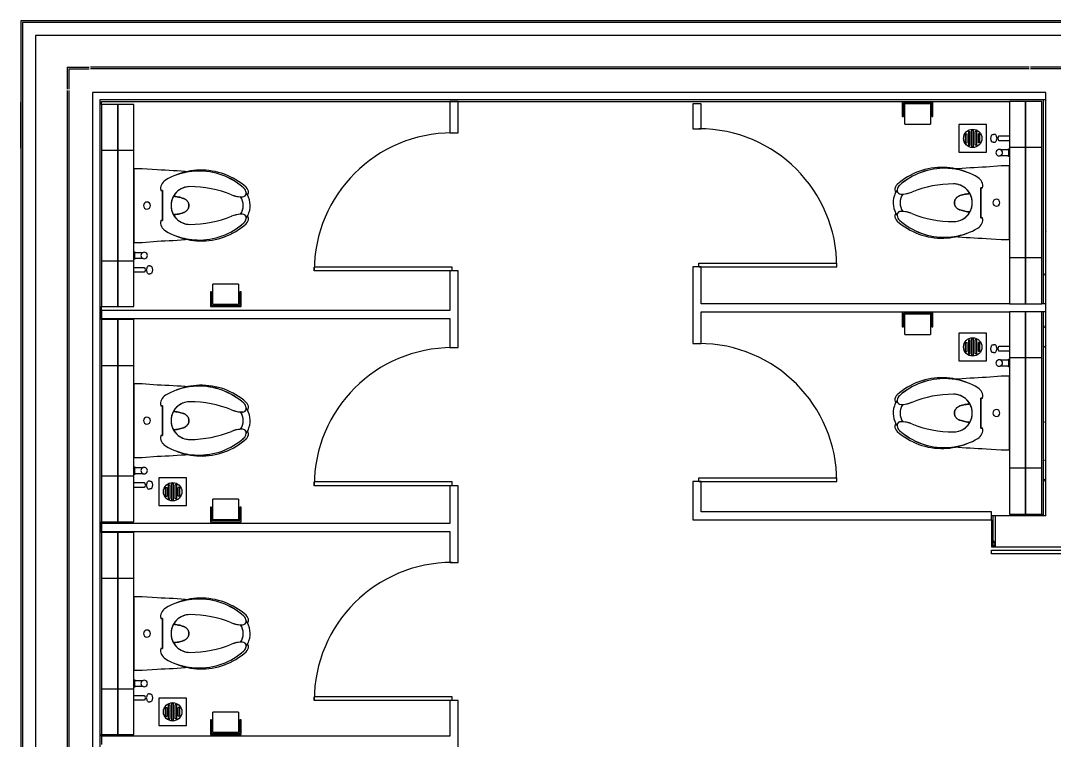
# Model space of a CAD drawing. Header units: inches. Extents: x 4551 to 18587, y 8160 to 18461.
# Drawn here: x 4624 to 10244, y 13228 to 17139 of the extents above; entities that cross this region are included whole.
import ezdxf

# ---------------------------------------------------------------- set-up
doc = ezdxf.new("R2010")
doc.units = ezdxf.units.IN
doc.header["$MEASUREMENT"] = 0
doc.layers.add('freecads.com', color=7, linetype='Continuous')

msp = doc.modelspace()

# ---------------------------------------------------------------- linework, layer by layer
at = {"layer": 'freecads.com'}
for p, q in [((4624.5, 17138.9), (4624.5, 8160.4)), ((12736.3, 17138.9), (4624.5, 17138.9)), ((4634.5, 17128.9), (4634.5, 8160.4)), ((12746.3, 17128.9), (4634.5, 17128.9)), ((4704.5, 17058.9), (4704.5, 8160.4)), ((12816.3, 17058.9), (4704.5, 17058.9)), ((4876.5, 16886.9), (4876.5, 16766.9)), ((4876.5, 16886.9), (4996.5, 16886.9)), ((4886.5, 16876.9), (4886.5, 16766.9)), ((4886.5, 16876.9), (4996.5, 16876.9)), ((10106.5, 16886.9), (5004.5, 16886.9)), ((10106.5, 16876.9), (5004.5, 16876.9)), ((10348.5, 16886.9), (10114.5, 16886.9)), ((10348.5, 16876.9), (10114.5, 16876.9)), ((4876.5, 16758.9), (4876.5, 12302.3)), ((4886.5, 16758.9), (4886.5, 12302.3)), ((5014.5, 16748.9), (5014.5, 8160.4)), ((10197.5, 16748.9), (5014.5, 16748.9)), ((10197.5, 14447.4), (10197.5, 16748.9)), ((4624.5, 16695.7), (4624.5, 16320.7)), ((4624.5, 16445.7), (4624.5, 16695.7)), ((5054.5, 16708.9), (5054.5, 8160.4)), ((10197.5, 16708.9), (5054.5, 16708.9)), ((5064.5, 16683.9), (5064.5, 16698.9)), ((5064.5, 16698.9), (10000, 16698.9)), ((7002.2, 16698.9), (6958.2, 16698.9)), ((6958.2, 16698.9), (6958.2, 16528.9)), ((7002.2, 16528.9), (7002.2, 16698.9)), ((9417, 16698.9), (9417, 16618.9)), ((9423, 16618.9), (9423, 16692.9)), ((9423, 16692.9), (9577, 16692.9)), ((9577, 16692.9), (9577, 16618.9)), ((9583, 16618.9), (9583, 16698.9)), ((10175, 16698.9), (10000, 16698.9)), ((10000, 16698.9), (10000, 15599.9)), ((10087.5, 16149.4), (10087.5, 16698.9)), ((10087.5, 16698.9), (10087.5, 16149.4)), ((10175, 15599.9), (10175, 16698.9)), ((10185, 15599.9), (10185, 16708.9)), ((10197.5, 16704.6), (10193.5, 16697.6)), ((10197.5, 16704.6), (10193.5, 16697.6)), ((5064.5, 16683.9), (5064.5, 15584.9)), ((5239.5, 16683.9), (5064.5, 16683.9)), ((5152, 16683.9), (5152, 16134.4)), ((5152, 16134.4), (5152, 16683.9)), ((5239.5, 15584.9), (5239.5, 16683.9)), ((8279.2, 16687.4), (8279.2, 16551.4)), ((8323.2, 16687.4), (8279.2, 16687.4)), ((8323.2, 16551.4), (8323.2, 16687.4)), ((9570, 16686.1), (9430, 16686.1)), ((9430, 16576.1), (9430, 16686.1)), ((9570, 16686.1), (9570, 16576.1)), ((9417, 16618.9), (9423, 16618.9)), ((9577, 16618.9), (9583, 16618.9)), ((6958.2, 16528.9), (7002.2, 16528.9)), ((8279.2, 16551.4), (8323.2, 16551.4)), ((9430, 16576.1), (9570, 16576.1)), ((9875, 16574.4), (9725, 16574.4)), ((9725, 16574.4), (9725, 16424.4)), ((9760.7, 16523.4), (9769.5, 16523.4)), ((9760.7, 16475.3), (9760.7, 16523.4)), ((9769.5, 16475.3), (9769.5, 16523.4)), ((9778.2, 16537.2), (9786.9, 16537.2)), ((9778.2, 16461.5), (9778.2, 16537.2)), ((9786.9, 16461.5), (9786.9, 16537.2)), ((9795.7, 16454.2), (9795.7, 16544.2)), ((9795.7, 16544.2), (9804.4, 16544.2)), ((9804.4, 16454.2), (9804.4, 16544.2)), ((9821.9, 16537.2), (9813.1, 16537.2)), ((9813.1, 16461.5), (9813.1, 16537.2)), ((9821.9, 16461.5), (9821.9, 16537.2)), ((9839.3, 16523.4), (9830.6, 16523.4)), ((9830.6, 16475.3), (9830.6, 16523.4)), ((9839.3, 16475.3), (9839.3, 16523.4)), ((9875, 16424.4), (9875, 16574.4)), ((9760.7, 16475.3), (9769.5, 16475.3)), ((9839.3, 16475.3), (9830.6, 16475.3)), ((9929, 16502.5), (9940.7, 16504.7)), ((9940.7, 16494.1), (9929, 16496.2)), ((9940.7, 16509.4), (9942.3, 16509.4)), ((9940.7, 16504.7), (9940.7, 16509.4)), ((9940.7, 16489.3), (9940.7, 16494.1)), ((9942.3, 16489.3), (9940.7, 16489.3)), ((9942.3, 16512.4), (10000, 16512.4)), ((9942.3, 16509.4), (9942.3, 16512.4)), ((9942.3, 16486.3), (9942.3, 16489.3)), ((10000, 16486.3), (9942.3, 16486.3)), ((5064.5, 16434.4), (5152, 16434.4)), ((5064.5, 16434.4), (5152, 16434.4)), ((5152, 16434.4), (5239.5, 16434.4)), ((9725, 16424.4), (9875, 16424.4)), ((9778.2, 16461.5), (9786.9, 16461.5)), ((9804.4, 16454.2), (9795.7, 16454.2)), ((9821.9, 16461.5), (9813.1, 16461.5)), ((9949.7, 16438), (9994.9, 16438)), ((9994.9, 16438), (9994.9, 16441.6)), ((9994.9, 16441.6), (10000, 16441.6)), ((9994.9, 16438), (9994.9, 16404.4)), ((10087.5, 16449.4), (10000, 16449.4)), ((10175, 16449.4), (10087.5, 16449.4)), ((9994.9, 16404.4), (9949.7, 16404.4)), ((9994.9, 16400.8), (9994.9, 16404.4)), ((10000, 16400.8), (9994.9, 16400.8)), ((5285.8, 16334.4), (5239.5, 16334.4)), ((5239.5, 16334.4), (5239.5, 15934.3)), ((5365.9, 16327.8), (5285.8, 16334.4)), ((9953.7, 16349.4), (9873.6, 16342.8)), ((10000, 16349.4), (9953.7, 16349.4)), ((10000, 15949.3), (10000, 16349.4)), ((5386, 16215.4), (5396, 16215.4)), ((5396, 16215.4), (5386, 16215.4)), ((5396, 16215.4), (5396, 16134.4)), ((5396, 16053.3), (5396, 16215.4)), ((9853.5, 16230.4), (9843.5, 16230.4)), ((9843.5, 16230.4), (9843.5, 16068.3)), ((9843.5, 16149.4), (9843.5, 16230.4)), ((9843.5, 16230.4), (9853.5, 16230.4)), ((5152, 16134.4), (5152, 15584.9)), ((5152, 15584.9), (5152, 16134.4)), ((5396, 16134.4), (5396, 16053.3)), ((9843.5, 16068.3), (9843.5, 16149.4)), ((10087.5, 15599.9), (10087.5, 16149.4)), ((10087.5, 16149.4), (10087.5, 15599.9)), ((5386, 16053.3), (5396, 16053.3)), ((5396, 16053.3), (5386, 16053.3)), ((9853.5, 16068.3), (9843.5, 16068.3)), ((9843.5, 16068.3), (9853.5, 16068.3)), ((10197.5, 15993.4), (10196.7, 15991.9)), ((10197.5, 15993.4), (10196.7, 15991.9)), ((5239.5, 15934.3), (5285.8, 15934.3)), ((5285.8, 15934.3), (5365.9, 15940.9)), ((9873.6, 15955.9), (9953.7, 15949.3)), ((9953.7, 15949.3), (10000, 15949.3)), ((5239.5, 15882.9), (5244.6, 15882.9)), ((5244.6, 15882.9), (5244.6, 15879.3)), ((5244.6, 15879.3), (5289.8, 15879.3)), ((5244.6, 15845.7), (5244.6, 15879.3)), ((10087.5, 15849.4), (10000, 15849.4)), ((10175, 15849.4), (10087.5, 15849.4)), ((10175, 15849.4), (10087.5, 15849.4)), ((5064.5, 15834.4), (5152, 15834.4)), ((5152, 15834.4), (5239.5, 15834.4)), ((5244.6, 15842.1), (5239.5, 15842.1)), ((5239.5, 15797.4), (5297.2, 15797.4)), ((5244.6, 15845.7), (5244.6, 15842.1)), ((5289.8, 15845.7), (5244.6, 15845.7)), ((5297.2, 15797.4), (5297.2, 15794.4)), ((5297.2, 15794.4), (5298.8, 15794.4)), ((5298.8, 15794.4), (5298.8, 15789.7)), ((5298.8, 15789.7), (5310.5, 15787.5)), ((6220.2, 15778.9), (6220.2, 15798.9)), ((6970.2, 15798.9), (6220.2, 15798.9)), ((6970.2, 15778.9), (6970.2, 15798.9)), ((8279.2, 15801.4), (8279.2, 15384.4)), ((8323.2, 15801.4), (8279.2, 15801.4)), ((8311.2, 15821.4), (9061.2, 15821.4)), ((8311.2, 15801.4), (8311.2, 15821.4)), ((8311.2, 15801.4), (9061.2, 15801.4)), ((8323.2, 15599.9), (8323.2, 15801.4)), ((9061.2, 15801.4), (9061.2, 15821.4)), ((5297.2, 15771.3), (5239.5, 15771.3)), ((5297.2, 15774.3), (5297.2, 15771.3)), ((5298.8, 15774.3), (5297.2, 15774.3)), ((5310.5, 15781.2), (5298.8, 15779.1)), ((5298.8, 15779.1), (5298.8, 15774.3)), ((6970.2, 15778.9), (6220.2, 15778.9)), ((7002.2, 15778.9), (6958.2, 15778.9)), ((6958.2, 15778.9), (6958.2, 15563.9)), ((7002.2, 15361.9), (7002.2, 15778.9)), ((10197.5, 15749.2), (10189.8, 15762.5)), ((10197.5, 15749.2), (10189.8, 15762.5)), ((5809.5, 15707.6), (5669.5, 15707.6)), ((5669.5, 15597.6), (5669.5, 15707.6)), ((5809.5, 15707.6), (5809.5, 15597.6)), ((5662.5, 15664.9), (5656.5, 15664.9)), ((5656.5, 15664.9), (5656.5, 15584.9)), ((5662.5, 15590.9), (5662.5, 15664.9)), ((5822.5, 15664.9), (5816.5, 15664.9)), ((5816.5, 15664.9), (5816.5, 15590.9)), ((5822.5, 15584.9), (5822.5, 15664.9)), ((5064.5, 15514.9), (5064.5, 15584.9)), ((5064.5, 15584.9), (5239.5, 15584.9)), ((5656.5, 15584.9), (5822.5, 15584.9)), ((5816.5, 15590.9), (5662.5, 15590.9)), ((5669.5, 15597.6), (5809.5, 15597.6)), ((10000, 15599.9), (8323.2, 15599.9)), ((10000, 15599.9), (10175, 15599.9)), ((10197.5, 15599.9), (10175, 15599.9)), ((6958.2, 15563.9), (5064.5, 15563.9)), ((5064.5, 15563.9), (5064.5, 15519.9)), ((5064.5, 15519.9), (6958.2, 15519.9)), ((5064.5, 15514.9), (5064.5, 14415.9)), ((5239.5, 15514.9), (5064.5, 15514.9)), ((5152, 15514.9), (5152, 14965.4)), ((5152, 14965.4), (5152, 15514.9)), ((5239.5, 14415.9), (5239.5, 15514.9)), ((6958.2, 15519.9), (6958.2, 15361.9)), ((8323.2, 15384.4), (8323.2, 15555.9)), ((8323.2, 15555.9), (10000, 15555.9)), ((9417, 15555.9), (9417, 15475.9)), ((9423, 15475.9), (9423, 15549.9)), ((9423, 15549.9), (9577, 15549.9)), ((9570, 15543.1), (9430, 15543.1)), ((9430, 15433.1), (9430, 15543.1)), ((9570, 15543.1), (9570, 15433.1)), ((9577, 15549.9), (9577, 15475.9)), ((9583, 15475.9), (9583, 15555.9)), ((10175, 15555.9), (10000, 15555.9)), ((10000, 15555.9), (10000, 14456.9)), ((10087.5, 15006.4), (10087.5, 15555.9)), ((10087.5, 15555.9), (10087.5, 15006.4)), ((10197.5, 15555.9), (10175, 15555.9)), ((10175, 14456.9), (10175, 15555.9)), ((10185, 14447.4), (10185, 15555.9)), ((9417, 15475.9), (9423, 15475.9)), ((9577, 15475.9), (9583, 15475.9)), ((10196.4, 15483.4), (10188, 15468.9)), ((10196.4, 15483.4), (10188, 15468.9)), ((9430, 15433.1), (9570, 15433.1)), ((9875, 15440.9), (9725, 15440.9)), ((9725, 15440.9), (9725, 15290.9)), ((9778.2, 15403.7), (9786.9, 15403.7)), ((9778.2, 15328), (9778.2, 15403.7)), ((9786.9, 15328), (9786.9, 15403.7)), ((9795.7, 15320.7), (9795.7, 15410.7)), ((9795.7, 15410.7), (9804.4, 15410.7)), ((9804.4, 15320.7), (9804.4, 15410.7)), ((9821.9, 15403.7), (9813.1, 15403.7)), ((9813.1, 15328), (9813.1, 15403.7)), ((9821.9, 15328), (9821.9, 15403.7)), ((9875, 15290.9), (9875, 15440.9)), ((6958.2, 15361.9), (7002.2, 15361.9)), ((8279.2, 15384.4), (8323.2, 15384.4)), ((9760.7, 15389.9), (9769.5, 15389.9)), ((9760.7, 15341.8), (9760.7, 15389.9)), ((9760.7, 15341.8), (9769.5, 15341.8)), ((9769.5, 15341.8), (9769.5, 15389.9)), ((9839.3, 15389.9), (9830.6, 15389.9)), ((9830.6, 15341.8), (9830.6, 15389.9)), ((9839.3, 15341.8), (9830.6, 15341.8)), ((9839.3, 15341.8), (9839.3, 15389.9)), ((9929, 15359.5), (9940.7, 15361.7)), ((9940.7, 15351.1), (9929, 15353.2)), ((9940.7, 15366.4), (9942.3, 15366.4)), ((9940.7, 15361.7), (9940.7, 15366.4)), ((9940.7, 15346.3), (9940.7, 15351.1)), ((9942.3, 15346.3), (9940.7, 15346.3)), ((9942.3, 15369.4), (10000, 15369.4)), ((9942.3, 15366.4), (9942.3, 15369.4)), ((9942.3, 15343.3), (9942.3, 15346.3)), ((10000, 15343.3), (9942.3, 15343.3)), ((10189.6, 15370.1), (10185, 15362.1)), ((10189.6, 15370.1), (10185, 15362.1)), ((9725, 15290.9), (9875, 15290.9)), ((9778.2, 15328), (9786.9, 15328)), ((9804.4, 15320.7), (9795.7, 15320.7)), ((9821.9, 15328), (9813.1, 15328)), ((9949.7, 15295), (9994.9, 15295)), ((9994.9, 15295), (9994.9, 15298.6)), ((9994.9, 15298.6), (10000, 15298.6)), ((9994.9, 15295), (9994.9, 15261.4)), ((10087.5, 15306.4), (10000, 15306.4)), ((10175, 15306.4), (10087.5, 15306.4)), ((5064.5, 15265.4), (5152, 15265.4)), ((5064.5, 15265.4), (5152, 15265.4)), ((5152, 15265.4), (5239.5, 15265.4)), ((9994.9, 15261.4), (9949.7, 15261.4)), ((9994.9, 15257.8), (9994.9, 15261.4)), ((10000, 15257.8), (9994.9, 15257.8)), ((9953.7, 15206.4), (9873.6, 15199.8)), ((10000, 15206.4), (9953.7, 15206.4)), ((10000, 14806.3), (10000, 15206.4)), ((5285.8, 15165.5), (5239.5, 15165.4)), ((5239.5, 15165.4), (5239.5, 14765.4)), ((5365.9, 15158.9), (5285.8, 15165.5)), ((9853.5, 15087.4), (9843.5, 15087.4)), ((9843.5, 15087.4), (9843.5, 14925.3)), ((9843.5, 15006.4), (9843.5, 15087.4)), ((9843.5, 15087.4), (9853.5, 15087.4)), ((5386, 15046.4), (5396, 15046.4)), ((5396, 15046.4), (5386, 15046.4)), ((5396, 15046.4), (5396, 14965.4)), ((5396, 14884.4), (5396, 15046.4)), ((9843.5, 14925.3), (9843.5, 15006.4)), ((10087.5, 14456.9), (10087.5, 15006.4)), ((10087.5, 15006.4), (10087.5, 14456.9)), ((5152, 14965.4), (5152, 14415.9)), ((5152, 14415.9), (5152, 14965.4)), ((5396, 14965.4), (5396, 14884.4)), ((10187.8, 14960.5), (10185, 14955.7)), ((10187.8, 14960.5), (10185, 14955.7)), ((9853.5, 14925.3), (9843.5, 14925.3)), ((9843.5, 14925.3), (9853.5, 14925.3)), ((5386, 14884.4), (5396, 14884.4)), ((5396, 14884.4), (5386, 14884.4)), ((9873.6, 14812.9), (9953.7, 14806.3)), ((9953.7, 14806.3), (10000, 14806.3)), ((5239.5, 14765.4), (5285.8, 14765.4)), ((5285.8, 14765.4), (5365.9, 14772)), ((10190.1, 14746.1), (10185, 14754.9)), ((10190.1, 14746.1), (10185, 14754.9)), ((5239.5, 14714), (5244.6, 14714)), ((5244.6, 14673.2), (5239.5, 14673.2)), ((5244.6, 14714), (5244.6, 14710.4)), ((5244.6, 14710.4), (5289.8, 14710.4)), ((5244.6, 14676.8), (5244.6, 14710.4)), ((5244.6, 14676.8), (5244.6, 14673.2)), ((5289.8, 14676.8), (5244.6, 14676.8)), ((10087.5, 14706.4), (10000, 14706.4)), ((10175, 14706.4), (10087.5, 14706.4)), ((10175, 14706.4), (10087.5, 14706.4)), ((5064.5, 14665.4), (5152, 14665.4)), ((5152, 14665.4), (5239.5, 14665.4)), ((5239.5, 14628.5), (5297.2, 14628.5)), ((5297.2, 14628.5), (5297.2, 14625.5)), ((5297.2, 14625.5), (5298.8, 14625.5)), ((5298.8, 14625.5), (5298.8, 14620.7)), ((5298.8, 14620.7), (5310.5, 14618.6)), ((5310.5, 14612.3), (5298.8, 14610.1)), ((5298.8, 14610.1), (5298.8, 14605.4)), ((5525.7, 14653.9), (5375.7, 14653.9)), ((5375.7, 14653.9), (5375.7, 14503.9)), ((5428.8, 14616.7), (5437.6, 14616.7)), ((5428.8, 14541), (5428.8, 14616.7)), ((5437.6, 14541), (5437.6, 14616.7)), ((5446.3, 14533.7), (5446.3, 14623.7)), ((5446.3, 14623.7), (5455, 14623.7)), ((5455, 14533.7), (5455, 14623.7)), ((5472.5, 14616.7), (5463.8, 14616.7)), ((5463.8, 14541), (5463.8, 14616.7)), ((5472.5, 14541), (5472.5, 14616.7)), ((5525.7, 14503.9), (5525.7, 14653.9)), ((6220.2, 14611.9), (6220.2, 14631.9)), ((6970.2, 14631.9), (6220.2, 14631.9)), ((6970.2, 14611.9), (6220.2, 14611.9)), ((7002.2, 14611.9), (6958.2, 14611.9)), ((6958.2, 14611.9), (6958.2, 14407)), ((6970.2, 14611.9), (6970.2, 14631.9)), ((7002.2, 14194.9), (7002.2, 14611.9)), ((8279.2, 14634.4), (8279.2, 14425.4)), ((8323.2, 14634.4), (8279.2, 14634.4)), ((8311.2, 14654.4), (9061.2, 14654.4)), ((8311.2, 14634.4), (8311.2, 14654.4)), ((8311.2, 14634.4), (9061.2, 14634.4)), ((8323.2, 14469.4), (8323.2, 14634.4)), ((9061.2, 14634.4), (9061.2, 14654.4)), ((10196.9, 14632.7), (10188.5, 14647.2)), ((10196.9, 14632.7), (10188.5, 14647.2)), ((5297.2, 14602.4), (5239.5, 14602.4)), ((5297.2, 14605.4), (5297.2, 14602.4)), ((5298.8, 14605.4), (5297.2, 14605.4)), ((5411.4, 14602.9), (5420.1, 14602.9)), ((5411.4, 14554.8), (5411.4, 14602.9)), ((5411.4, 14554.8), (5420.1, 14554.8)), ((5420.1, 14554.8), (5420.1, 14602.9)), ((5490, 14602.9), (5481.2, 14602.9)), ((5481.2, 14554.8), (5481.2, 14602.9)), ((5490, 14554.8), (5481.2, 14554.8)), ((5490, 14554.8), (5490, 14602.9)), ((5375.7, 14503.9), (5525.7, 14503.9)), ((5428.8, 14541), (5437.6, 14541)), ((5455, 14533.7), (5446.3, 14533.7)), ((5472.5, 14541), (5463.8, 14541)), ((5809.5, 14538.6), (5669.5, 14538.6)), ((5669.5, 14428.6), (5669.5, 14538.6)), ((5809.5, 14538.6), (5809.5, 14428.6)), ((10197.5, 14530), (10195.3, 14533.8)), ((10197.5, 14530), (10195.3, 14533.8)), ((5662.5, 14495.9), (5656.5, 14495.9)), ((5656.5, 14495.9), (5656.5, 14415.9)), ((5662.5, 14421.9), (5662.5, 14495.9)), ((5822.5, 14495.9), (5816.5, 14495.9)), ((5816.5, 14495.9), (5816.5, 14421.9)), ((5822.5, 14415.9), (5822.5, 14495.9)), ((9901.5, 14469.4), (8323.2, 14469.4)), ((9901.5, 14425.4), (9901.5, 14469.4)), ((9911.5, 14447.4), (9901.5, 14447.4)), ((9924, 14447.4), (9911.5, 14447.4)), ((9911.5, 14279.7), (9911.5, 14447.4)), ((10197.5, 14447.4), (9924, 14447.4)), ((9924, 14279.7), (9924, 14447.4)), ((10000, 14456.9), (10175, 14456.9)), ((10175, 14456.9), (10175, 14447.4)), ((10185.1, 14449.9), (10185, 14450.1)), ((10185.1, 14449.9), (10185, 14450.1)), ((5064.5, 14358), (5064.5, 14415.9)), ((5064.5, 14415.9), (5239.5, 14415.9)), ((6958.2, 14407), (5064.5, 14407)), ((5064.5, 14407), (5064.5, 14363)), ((5656.5, 14415.9), (5822.5, 14415.9)), ((5816.5, 14421.9), (5662.5, 14421.9)), ((5669.5, 14428.6), (5809.5, 14428.6)), ((8279.2, 14425.4), (9901.5, 14425.4)), ((9901.5, 14425.4), (9901.5, 14279.7)), ((5064.5, 14363), (6958.2, 14363)), ((5064.5, 14358), (5064.5, 13259)), ((5239.5, 14358), (5064.5, 14358)), ((5152, 14358), (5152, 13808.5)), ((5152, 13808.5), (5152, 14358)), ((5239.5, 13259), (5239.5, 14358)), ((6958.2, 14363), (6958.2, 14194.9)), ((9901.5, 14279.7), (9911.5, 14279.7)), ((9911.5, 14279.7), (9924, 14279.7)), ((9920.2, 14293.8), (9912.1, 14279.7)), ((9920.2, 14293.8), (9912.1, 14279.7)), ((9921.1, 14297.5), (9912.8, 14312.1)), ((9921.1, 14297.5), (9912.8, 14312.1)), ((9924, 14279.7), (10380, 14279.7)), ((9901.5, 14260.7), (10402.5, 14260.7)), ((9901.5, 14241.6), (9901.5, 14260.7)), ((10402.5, 14241.6), (9901.5, 14241.6)), ((6958.2, 14194.9), (7002.2, 14194.9)), ((5064.5, 14108.5), (5152, 14108.5)), ((5064.5, 14108.5), (5152, 14108.5)), ((5152, 14108.5), (5239.5, 14108.5)), ((5285.8, 14008.5), (5239.5, 14008.5)), ((5239.5, 14008.5), (5239.5, 13608.5)), ((5365.9, 14001.9), (5285.8, 14008.5)), ((5386, 13889.5), (5396, 13889.5)), ((5396, 13889.5), (5386, 13889.5)), ((5396, 13889.5), (5396, 13808.5)), ((5396, 13727.5), (5396, 13889.5)), ((5152, 13808.5), (5152, 13259)), ((5152, 13259), (5152, 13808.5)), ((5396, 13808.5), (5396, 13727.5)), ((5386, 13727.5), (5396, 13727.5)), ((5396, 13727.5), (5386, 13727.5)), ((5239.5, 13608.5), (5285.8, 13608.5)), ((5285.8, 13608.5), (5365.9, 13615.1)), ((5239.5, 13557), (5244.6, 13557)), ((5244.6, 13557), (5244.6, 13553.5)), ((5244.6, 13553.5), (5289.8, 13553.5)), ((5244.6, 13519.9), (5244.6, 13553.5)), ((5064.5, 13508.5), (5152, 13508.5)), ((5152, 13508.5), (5239.5, 13508.5)), ((5244.6, 13516.3), (5239.5, 13516.3)), ((5244.6, 13519.9), (5244.6, 13516.3)), ((5289.8, 13519.9), (5244.6, 13519.9)), ((5239.5, 13471.6), (5297.2, 13471.6)), ((5297.2, 13445.4), (5239.5, 13445.4)), ((5297.2, 13471.6), (5297.2, 13468.6)), ((5297.2, 13468.6), (5298.8, 13468.6)), ((5297.2, 13448.5), (5297.2, 13445.4)), ((5298.8, 13448.5), (5297.2, 13448.5)), ((5298.8, 13468.6), (5298.8, 13463.8)), ((5298.8, 13463.8), (5310.5, 13461.7)), ((5310.5, 13455.4), (5298.8, 13453.2)), ((5298.8, 13453.2), (5298.8, 13448.5)), ((5525.7, 13457.9), (5375.7, 13457.9)), ((5375.7, 13457.9), (5375.7, 13307.9)), ((5525.7, 13307.9), (5525.7, 13457.9)), ((6220.2, 13444.9), (6220.2, 13464.9)), ((6970.2, 13464.9), (6220.2, 13464.9)), ((6970.2, 13444.9), (6220.2, 13444.9)), ((7002.2, 13444.9), (6958.2, 13444.9)), ((6958.2, 13444.9), (6958.2, 13250.1)), ((6970.2, 13444.9), (6970.2, 13464.9)), ((7002.2, 13027.9), (7002.2, 13444.9)), ((5411.4, 13406.9), (5420.1, 13406.9)), ((5411.4, 13358.8), (5411.4, 13406.9)), ((5420.1, 13358.8), (5420.1, 13406.9)), ((5428.8, 13420.7), (5437.6, 13420.7)), ((5428.8, 13345), (5428.8, 13420.7)), ((5437.6, 13345), (5437.6, 13420.7)), ((5446.3, 13337.7), (5446.3, 13427.7)), ((5446.3, 13427.7), (5455, 13427.7)), ((5455, 13337.7), (5455, 13427.7)), ((5472.5, 13420.7), (5463.8, 13420.7)), ((5463.8, 13345), (5463.8, 13420.7)), ((5472.5, 13345), (5472.5, 13420.7)), ((5490, 13406.9), (5481.2, 13406.9)), ((5481.2, 13358.8), (5481.2, 13406.9)), ((5490, 13358.8), (5490, 13406.9)), ((5809.5, 13381.7), (5669.5, 13381.7)), ((5669.5, 13271.7), (5669.5, 13381.7)), ((5809.5, 13381.7), (5809.5, 13271.7)), ((5411.4, 13358.8), (5420.1, 13358.8)), ((5428.8, 13345), (5437.6, 13345)), ((5455, 13337.7), (5446.3, 13337.7)), ((5472.5, 13345), (5463.8, 13345)), ((5490, 13358.8), (5481.2, 13358.8)), ((5662.5, 13339), (5656.5, 13339)), ((5656.5, 13339), (5656.5, 13259)), ((5662.5, 13265), (5662.5, 13339)), ((5822.5, 13339), (5816.5, 13339)), ((5816.5, 13339), (5816.5, 13265)), ((5822.5, 13259), (5822.5, 13339)), ((5375.7, 13307.9), (5525.7, 13307.9)), ((5816.5, 13265), (5662.5, 13265)), ((5669.5, 13271.7), (5809.5, 13271.7)), ((5064.5, 13250.1), (5064.5, 13259)), ((5064.5, 13259), (5239.5, 13259)), ((6958.2, 13250.1), (5064.5, 13250.1)), ((5064.5, 13250.1), (5064.5, 13206.1)), ((5656.5, 13259), (5822.5, 13259))]:
    msp.add_line(p, q, dxfattribs=at)
for centre in [(9800, 16499.4), (9800, 15365.9), (5450.7, 14578.9), (5450.7, 13382.9)]:
    msp.add_circle(centre, 50, dxfattribs=at)
for centre, radius, start, end in [((6970.2, 15778.9), 750, 90, 180), ((8311.2, 15801.4), 750, 0, 90), ((9944.1, 16421.2), 17.7, 71.5727, 288.4273), ((9944.1, 16421.2), 17.7, 288.4273, 71.5727), ((5215.4, 12131.8), 4198.7, 85.564, 87.9453), ((5592.9, 15966.7), 355.2, 98.5508, 120.7868), ((5592.9, 15966.7), 355.2, 98.5508, 120.7868), ((5605.5, 15971.5), 355.2, 91.5717, 112.1629), ((5592.9, 15966.6), 355.2, 91.5717, 109.9745), ((5592.9, 15966.7), 355.2, 91.5931, 98.5508), ((5593.3, 15954.2), 367.7, 48.3353, 91.5931), ((5593.2, 15954.1), 367.7, 48.3138, 91.5717), ((5605.9, 15959), 367.7, 48.3138, 91.5717), ((9633.6, 15974), 367.7, 88.4283, 131.6862), ((9646.2, 15969.2), 367.7, 88.4069, 131.6647), ((9646.3, 15969.1), 367.7, 88.4283, 131.6862), ((9634, 15986.5), 355.2, 67.8371, 88.4283), ((9646.6, 15981.7), 355.2, 81.4492, 88.4069), ((9646.6, 15981.6), 355.2, 70.0255, 88.4283), ((10024.1, 12146.8), 4198.7, 92.0547, 94.436), ((9646.6, 15981.7), 355.2, 59.2132, 81.4492), ((9646.6, 15981.7), 355.2, 59.2132, 81.4492), ((5438.6, 16225.7), 53.7, 120.7868, 191.1164), ((5438.6, 16225.7), 53.7, 120.7868, 191.1164), ((9413.5, 16221.1), 36.7, 131.6862, 183.6912), ((9426.2, 16216.4), 36.7, 131.6647, 175.3876), ((9426.2, 16216.2), 36.7, 131.6862, 175.4091), ((9696.6, 15643.2), 608.7, 90.1726, 111.9475), ((9696.6, 15643.2), 608.7, 90.1726, 111.9475), ((9695.1, 16149.4), 102.5, 29.0474, 90.1726), ((9695.1, 16149.4), 102.5, 359.9756, 90.1726), ((9800.9, 16240.7), 53.7, 348.8836, 59.2132), ((9800.9, 16240.7), 53.7, 348.8836, 59.2132), ((5544.4, 16134.4), 102.5, 89.8274, 180.0244), ((5544.4, 16134.4), 102.5, 150.8901, 180.0244), ((5544.4, 16134.4), 102.5, 89.8274, 150.8901), ((5542.9, 15628.2), 608.7, 68.0525, 89.8274), ((5542.9, 15628.2), 608.7, 68.0525, 89.8274), ((5829.9, 16340.4), 159.1, 248.0525, 266.4435), ((5829.9, 16340.4), 159.1, 248.0525, 270.4282), ((5830.9, 16200.3), 19, 270.4282, 356.3302), ((5830.9, 16200.1), 19, 270.4067, 356.3088), ((5813.3, 16201.4), 36.7, 4.6124, 48.3353), ((5813.3, 16201.2), 36.7, 4.5909, 48.3138), ((5813.3, 16201.4), 36.7, 356.3302, 4.6124), ((5750.2, 16134.3), 121.8, 28.2467, 35.0254), ((5750.2, 16134.3), 121.8, 341.3644, 35.0254), ((5813.3, 16201.2), 36.7, 356.3088, 4.5909), ((5826, 16206.1), 36.7, 356.3088, 48.3138), ((5843.6, 16205), 19.1, 316.7053, 356.3088), ((9489.3, 16149.4), 121.8, 161.3644, 215.0254), ((9489.3, 16149.4), 121.8, 144.9532, 161.3644), ((9395.9, 16220), 19.1, 183.6912, 223.2947), ((9489.3, 16149.3), 121.8, 144.9746, 151.7533), ((9426.2, 16216.4), 36.7, 175.3876, 183.6698), ((9426.2, 16216.4), 36.7, 175.3876, 183.6698), ((9408.6, 16215.3), 19, 183.6698, 269.5718), ((9408.6, 16215.3), 19, 183.6698, 269.5718), ((9492.2, 16149.4), 86.7, 147.1026, 213.0313), ((9492.2, 16149.4), 86.7, 147.1026, 212.8759), ((9409.6, 16355.4), 159.1, 269.5718, 291.9475), ((9409.6, 16355.4), 159.1, 269.5718, 273.5167), ((9409.6, 16355.4), 159.1, 273.5167, 291.9475), ((9695.1, 16149.4), 102.5, 359.9756, 29.0474), ((5310.9, 16134.4), 19.1, 90, 270), ((5310.9, 16134.4), 19.1, 270, 90), ((5544.4, 16134.3), 102.5, 179.9756, 209.0474), ((5544.4, 16134.3), 102.5, 179.9756, 270.1726), ((5747.3, 16134.3), 86.7, 327.1026, 33.0313), ((5829.9, 16340.2), 159.1, 266.4618, 270.4067), ((5747.3, 16134.3), 86.7, 327.1026, 32.8759), ((9695.1, 16149.3), 102.5, 269.8274, 0.0244), ((9695.1, 16149.3), 102.5, 330.8901, 0.0244), ((9928.6, 16149.4), 19, 90, 270), ((9928.6, 16149.4), 19, 270, 90), ((5544.4, 16134.3), 102.5, 209.0474, 270.1726), ((5542.9, 16640.5), 608.7, 270.1726, 291.9475), ((5542.9, 16640.5), 608.7, 270.1726, 291.9475), ((5829.9, 15928.3), 159.1, 89.5718, 111.9475), ((5829.9, 15928.3), 159.1, 93.5167, 111.9475), ((5829.9, 15928.3), 159.1, 89.5718, 93.5167), ((5830.9, 16068.4), 19, 3.6698, 89.5718), ((5830.9, 16068.4), 19, 3.6698, 89.5718), ((5750.2, 16134.3), 121.8, 324.9532, 341.3644), ((5750.2, 16134.4), 121.8, 324.9746, 331.7533), ((5843.6, 16063.7), 19.1, 3.6912, 43.2947), ((9413.5, 16077.6), 36.7, 176.3088, 228.3138), ((9395.9, 16078.7), 19.1, 136.7053, 176.3088), ((9489.3, 16149.4), 121.8, 208.2467, 215.0254), ((9408.5, 16083.6), 19, 90.4067, 176.3088), ((9426.2, 16082.5), 36.7, 176.3088, 184.5909), ((9426.2, 16082.3), 36.7, 176.3302, 184.6124), ((9408.6, 16083.4), 19, 90.4282, 176.3302), ((9426.2, 16082.5), 36.7, 184.5909, 228.3138), ((9426.2, 16082.3), 36.7, 184.6124, 228.3353), ((9409.5, 15943.5), 159.1, 86.4618, 90.4067), ((9409.6, 15943.3), 159.1, 68.0525, 90.4282), ((9409.6, 15943.3), 159.1, 68.0525, 86.4435), ((9696.6, 16655.5), 608.7, 248.0525, 269.8274), ((9696.6, 16655.5), 608.7, 248.0525, 269.8274), ((9695.1, 16149.3), 102.5, 269.8274, 330.8901), ((5438.6, 16043), 53.7, 168.8836, 239.2132), ((5438.6, 16043), 53.7, 168.8836, 239.2132), ((5593.2, 16314.6), 367.7, 268.4283, 311.6862), ((5593.3, 16314.5), 367.7, 268.4069, 311.6647), ((5605.9, 16309.7), 367.7, 268.4283, 311.6862), ((5813.3, 16067.5), 36.7, 311.6862, 355.4091), ((5813.3, 16067.3), 36.7, 311.6647, 355.3876), ((5813.3, 16067.3), 36.7, 355.3876, 3.6698), ((5813.3, 16067.3), 36.7, 355.3876, 3.6698), ((5826, 16062.6), 36.7, 311.6862, 3.6912), ((9633.6, 16324.7), 367.7, 228.3138, 271.5717), ((9646.3, 16329.6), 367.7, 228.3138, 271.5717), ((9646.2, 16329.5), 367.7, 228.3353, 271.5931), ((9800.9, 16058), 53.7, 300.7868, 11.1164), ((9800.9, 16058), 53.7, 300.7868, 11.1164), ((5592.9, 16302), 355.2, 239.2132, 261.4492), ((5592.9, 16302), 355.2, 239.2132, 261.4492), ((5592.9, 16302.1), 355.2, 250.0255, 268.4283), ((5605.5, 16297.3), 355.2, 247.8371, 268.4283), ((9634, 16312.3), 355.2, 271.5717, 292.1629), ((9646.6, 16317.1), 355.2, 271.5717, 289.9745), ((9646.6, 16317), 355.2, 271.5931, 278.5508), ((9646.6, 16317), 355.2, 278.5508, 300.7868), ((9646.6, 16317), 355.2, 278.5508, 300.7868), ((10024.1, 20151.9), 4198.7, 265.564, 267.9453), ((5215.4, 20136.9), 4198.7, 272.0547, 274.436), ((5592.9, 16302), 355.2, 261.4492, 268.4069), ((5295.4, 15862.5), 17.7, 108.4273, 251.5727), ((5295.4, 15862.5), 17.7, 251.5727, 108.4273), ((6970.2, 14611.9), 750, 90, 180), ((8311.2, 14634.4), 750, 0, 90), ((9944.1, 15278.2), 17.7, 71.5727, 288.4273), ((9944.1, 15278.2), 17.7, 288.4273, 71.5727), ((9633.6, 14831), 367.7, 88.4283, 131.6862), ((9646.2, 14826.2), 367.7, 88.4069, 131.6647), ((9646.3, 14826.1), 367.7, 88.4283, 131.6862), ((9634, 14843.5), 355.2, 67.8371, 88.4283), ((9646.6, 14838.7), 355.2, 81.4492, 88.4069), ((9646.6, 14838.6), 355.2, 70.0255, 88.4283), ((10024.1, 11003.8), 4198.7, 92.0547, 94.436), ((9646.6, 14838.7), 355.2, 59.2132, 81.4492), ((9646.6, 14838.7), 355.2, 59.2132, 81.4492), ((5215.4, 10962.9), 4198.7, 85.564, 87.9453), ((5592.9, 14797.8), 355.2, 98.5508, 120.7868), ((5592.9, 14797.8), 355.2, 98.5508, 120.7868), ((5605.5, 14802.5), 355.2, 91.5717, 112.1629), ((5592.9, 14797.7), 355.2, 91.5717, 109.9745), ((5592.9, 14797.8), 355.2, 91.5931, 98.5508), ((5593.3, 14785.3), 367.7, 48.3353, 91.5931), ((5593.2, 14785.2), 367.7, 48.3138, 91.5717), ((5605.9, 14790.1), 367.7, 48.3138, 91.5717), ((9800.9, 15097.7), 53.7, 348.8836, 59.2132), ((9800.9, 15097.7), 53.7, 348.8836, 59.2132), ((5438.6, 15056.8), 53.7, 120.7868, 191.1164), ((5438.6, 15056.8), 53.7, 120.7868, 191.1164), ((5544.4, 14965.5), 102.5, 89.8274, 180.0244), ((5544.4, 14965.5), 102.5, 89.8274, 150.8901), ((5542.9, 14459.3), 608.7, 68.0525, 89.8274), ((5542.9, 14459.3), 608.7, 68.0525, 89.8274), ((5813.3, 15032.5), 36.7, 4.6124, 48.3353), ((5813.3, 15032.3), 36.7, 4.5909, 48.3138), ((5826, 15037.2), 36.7, 356.3088, 48.3138), ((9489.3, 15006.4), 121.8, 144.9532, 161.3644), ((9413.5, 15078.1), 36.7, 131.6862, 183.6912), ((9395.9, 15077), 19.1, 183.6912, 223.2947), ((9489.3, 15006.3), 121.8, 144.9746, 151.7533), ((9426.2, 15073.4), 36.7, 175.3876, 183.6698), ((9426.2, 15073.4), 36.7, 175.3876, 183.6698), ((9426.2, 15073.4), 36.7, 131.6647, 175.3876), ((9426.2, 15073.2), 36.7, 131.6862, 175.4091), ((9408.6, 15072.3), 19, 183.6698, 269.5718), ((9408.6, 15072.3), 19, 183.6698, 269.5718), ((9409.6, 15212.4), 159.1, 269.5718, 291.9475), ((9409.6, 15212.4), 159.1, 273.5167, 291.9475), ((9696.6, 14500.2), 608.7, 90.1726, 111.9475), ((9696.6, 14500.2), 608.7, 90.1726, 111.9475), ((9695.1, 15006.4), 102.5, 29.0474, 90.1726), ((9695.1, 15006.4), 102.5, 359.9756, 90.1726), ((5544.4, 14965.5), 102.5, 150.8901, 180.0244), ((5829.9, 15171.5), 159.1, 248.0525, 266.4435), ((5829.9, 15171.5), 159.1, 248.0525, 270.4282), ((5747.3, 14965.4), 86.7, 327.1026, 33.0313), ((5829.9, 15171.3), 159.1, 266.4618, 270.4067), ((5747.3, 14965.4), 86.7, 327.1026, 32.8759), ((5830.9, 15031.4), 19, 270.4282, 356.3302), ((5830.9, 15031.2), 19, 270.4067, 356.3088), ((5813.3, 15032.5), 36.7, 356.3302, 4.6124), ((5750.2, 14965.4), 121.8, 28.2467, 35.0254), ((5750.2, 14965.4), 121.8, 341.3644, 35.0254), ((5813.3, 15032.3), 36.7, 356.3088, 4.5909), ((5843.6, 15036.1), 19.1, 316.7053, 356.3088), ((9489.3, 15006.4), 121.8, 161.3644, 215.0254), ((9492.2, 15006.4), 86.7, 147.1026, 213.0313), ((9492.2, 15006.4), 86.7, 147.1026, 212.8759), ((9409.6, 15212.4), 159.1, 269.5718, 273.5167), ((9695.1, 15006.3), 102.5, 269.8274, 0.0244), ((9695.1, 15006.3), 102.5, 330.8901, 0.0244), ((9695.1, 15006.4), 102.5, 359.9756, 29.0474), ((9928.6, 15006.4), 19, 90, 270), ((9928.6, 15006.4), 19, 270, 90), ((5310.9, 14965.4), 19.1, 90, 270), ((5310.9, 14965.4), 19.1, 270, 90), ((5544.4, 14965.4), 102.5, 179.9756, 209.0474), ((5544.4, 14965.4), 102.5, 179.9756, 270.1726), ((9395.9, 14935.7), 19.1, 136.7053, 176.3088), ((9489.3, 15006.4), 121.8, 208.2467, 215.0254), ((9408.5, 14940.6), 19, 90.4067, 176.3088), ((9408.6, 14940.4), 19, 90.4282, 176.3302), ((9409.5, 14800.5), 159.1, 86.4618, 90.4067), ((9409.6, 14800.3), 159.1, 68.0525, 90.4282), ((9409.6, 14800.3), 159.1, 68.0525, 86.4435), ((9696.6, 15512.5), 608.7, 248.0525, 269.8274), ((9696.6, 15512.5), 608.7, 248.0525, 269.8274), ((9695.1, 15006.3), 102.5, 269.8274, 330.8901), ((5544.4, 14965.4), 102.5, 209.0474, 270.1726), ((5542.9, 15471.6), 608.7, 270.1726, 291.9475), ((5542.9, 15471.6), 608.7, 270.1726, 291.9475), ((5829.9, 14759.4), 159.1, 89.5718, 111.9475), ((5829.9, 14759.4), 159.1, 93.5167, 111.9475), ((5829.9, 14759.4), 159.1, 89.5718, 93.5167), ((5830.9, 14899.5), 19, 3.6698, 89.5718), ((5830.9, 14899.5), 19, 3.6698, 89.5718), ((5813.3, 14898.5), 36.7, 311.6862, 355.4091), ((5813.3, 14898.4), 36.7, 311.6647, 355.3876), ((5750.2, 14965.4), 121.8, 324.9532, 341.3644), ((5750.2, 14965.5), 121.8, 324.9746, 331.7533), ((5813.3, 14898.4), 36.7, 355.3876, 3.6698), ((5813.3, 14898.4), 36.7, 355.3876, 3.6698), ((5826, 14893.7), 36.7, 311.6862, 3.6912), ((5843.6, 14894.8), 19.1, 3.6912, 43.2947), ((9413.5, 14934.6), 36.7, 176.3088, 228.3138), ((9633.6, 15181.7), 367.7, 228.3138, 271.5717), ((9426.2, 14939.5), 36.7, 176.3088, 184.5909), ((9426.2, 14939.3), 36.7, 176.3302, 184.6124), ((9426.2, 14939.5), 36.7, 184.5909, 228.3138), ((9426.2, 14939.3), 36.7, 184.6124, 228.3353), ((9646.3, 15186.6), 367.7, 228.3138, 271.5717), ((9646.2, 15186.5), 367.7, 228.3353, 271.5931), ((9800.9, 14915), 53.7, 300.7868, 11.1164), ((9800.9, 14915), 53.7, 300.7868, 11.1164), ((5438.6, 14874.1), 53.7, 168.8836, 239.2132), ((5438.6, 14874.1), 53.7, 168.8836, 239.2132), ((5593.2, 15145.7), 367.7, 268.4283, 311.6862), ((5593.3, 15145.6), 367.7, 268.4069, 311.6647), ((5605.9, 15140.8), 367.7, 268.4283, 311.6862), ((9634, 15169.3), 355.2, 271.5717, 292.1629), ((9646.6, 15174.1), 355.2, 271.5717, 289.9745), ((9646.6, 15174), 355.2, 278.5508, 300.7868), ((9646.6, 15174), 355.2, 278.5508, 300.7868), ((5215.4, 18968), 4198.7, 272.0547, 274.436), ((5592.9, 15133.1), 355.2, 239.2132, 261.4492), ((5592.9, 15133.1), 355.2, 239.2132, 261.4492), ((5592.9, 15133.2), 355.2, 250.0255, 268.4283), ((5605.5, 15128.3), 355.2, 247.8371, 268.4283), ((5592.9, 15133.1), 355.2, 261.4492, 268.4069), ((9646.6, 15174), 355.2, 271.5931, 278.5508), ((10024.1, 19008.9), 4198.7, 265.564, 267.9453), ((5295.4, 14693.6), 17.7, 108.4273, 251.5727), ((5295.4, 14693.6), 17.7, 251.5727, 108.4273), ((6970.2, 13444.9), 750, 90, 180), ((5215.4, 9806), 4198.7, 85.564, 87.9453), ((5592.9, 13640.8), 355.2, 98.5508, 120.7868), ((5592.9, 13640.8), 355.2, 98.5508, 120.7868), ((5605.5, 13645.6), 355.2, 91.5717, 112.1629), ((5592.9, 13640.7), 355.2, 91.5717, 109.9745), ((5592.9, 13640.8), 355.2, 91.5931, 98.5508), ((5593.3, 13628.4), 367.7, 48.3353, 91.5931), ((5593.2, 13628.2), 367.7, 48.3138, 91.5717), ((5605.9, 13633.1), 367.7, 48.3138, 91.5717), ((5438.6, 13899.9), 53.7, 120.7868, 191.1164), ((5438.6, 13899.9), 53.7, 120.7868, 191.1164), ((5544.4, 13808.6), 102.5, 89.8274, 180.0244), ((5544.4, 13808.6), 102.5, 89.8274, 150.8901), ((5542.9, 13302.4), 608.7, 68.0525, 89.8274), ((5542.9, 13302.4), 608.7, 68.0525, 89.8274), ((5813.3, 13875.6), 36.7, 4.6124, 48.3353), ((5813.3, 13875.4), 36.7, 4.5909, 48.3138), ((5826, 13880.3), 36.7, 356.3088, 48.3138), ((5310.9, 13808.5), 19.1, 90, 270), ((5310.9, 13808.5), 19.1, 270, 90), ((5544.4, 13808.6), 102.5, 150.8901, 180.0244), ((5829.9, 14014.5), 159.1, 248.0525, 266.4435), ((5829.9, 14014.5), 159.1, 248.0525, 270.4282), ((5747.3, 13808.4), 86.7, 327.1026, 33.0313), ((5829.9, 14014.3), 159.1, 266.4618, 270.4067), ((5747.3, 13808.4), 86.7, 327.1026, 32.8759), ((5830.9, 13874.5), 19, 270.4282, 356.3302), ((5830.9, 13874.3), 19, 270.4067, 356.3088), ((5813.3, 13875.6), 36.7, 356.3302, 4.6124), ((5750.2, 13808.4), 121.8, 28.2467, 35.0254), ((5750.2, 13808.4), 121.8, 341.3644, 35.0254), ((5813.3, 13875.4), 36.7, 356.3088, 4.5909), ((5843.6, 13879.1), 19.1, 316.7053, 356.3088), ((5544.4, 13808.5), 102.5, 179.9756, 209.0474), ((5544.4, 13808.5), 102.5, 179.9756, 270.1726), ((5750.2, 13808.4), 121.8, 324.9532, 341.3644), ((5438.6, 13717.2), 53.7, 168.8836, 239.2132), ((5438.6, 13717.2), 53.7, 168.8836, 239.2132), ((5544.4, 13808.5), 102.5, 209.0474, 270.1726), ((5542.9, 14314.6), 608.7, 270.1726, 291.9475), ((5542.9, 14314.6), 608.7, 270.1726, 291.9475), ((5593.2, 13988.8), 367.7, 268.4283, 311.6862), ((5593.3, 13988.7), 367.7, 268.4069, 311.6647), ((5829.9, 13602.5), 159.1, 89.5718, 111.9475), ((5829.9, 13602.5), 159.1, 93.5167, 111.9475), ((5829.9, 13602.5), 159.1, 89.5718, 93.5167), ((5830.9, 13742.6), 19, 3.6698, 89.5718), ((5830.9, 13742.6), 19, 3.6698, 89.5718), ((5813.3, 13741.6), 36.7, 311.6862, 355.4091), ((5813.3, 13741.4), 36.7, 311.6647, 355.3876), ((5750.2, 13808.6), 121.8, 324.9746, 331.7533), ((5813.3, 13741.4), 36.7, 355.3876, 3.6698), ((5813.3, 13741.4), 36.7, 355.3876, 3.6698), ((5826, 13736.7), 36.7, 311.6862, 3.6912), ((5843.6, 13737.9), 19.1, 3.6912, 43.2947), ((5592.9, 13976.2), 355.2, 239.2132, 261.4492), ((5592.9, 13976.2), 355.2, 239.2132, 261.4492), ((5605.9, 13983.9), 367.7, 268.4283, 311.6862), ((5215.4, 17811), 4198.7, 272.0547, 274.436), ((5592.9, 13976.3), 355.2, 250.0255, 268.4283), ((5605.5, 13971.4), 355.2, 247.8371, 268.4283), ((5592.9, 13976.2), 355.2, 261.4492, 268.4069), ((5295.4, 13536.7), 17.7, 108.4273, 251.5727), ((5295.4, 13536.7), 17.7, 251.5727, 108.4273)]:
    msp.add_arc(centre, radius, start, end, dxfattribs=at)
for points, knots in [([(9912.1, 16478.4), (9911, 16477.8), (9908.8, 16477.5), (9905.5, 16479.1), (9902.6, 16482.6), (9900.3, 16488), (9898.9, 16494.9), (9898.8, 16502.7), (9900, 16510), (9902.5, 16516.1), (9905.8, 16520), (9908.4, 16520.9), (9909.7, 16520.9)], [-1, -1, -1, -1, -0.907895, -0.815789, -0.723684, -0.631579, -0.526316, -0.421053, -0.315789, -0.210526, -0.105263, 0, 0, 0, 0]), ([(9929, 16496.2), (9928.8, 16494.2), (9928.3, 16490.3), (9926.6, 16484.4), (9923.8, 16479.3), (9920.1, 16476.1), (9916.6, 16475.7), (9914, 16476.8), (9912.7, 16477.8), (9912.1, 16478.4)], [-1, -1, -1, -1, -0.863636, -0.727273, -0.545455, -0.363636, -0.181818, -0.090909, 0, 0, 0, 0]), ([(5310.5, 15787.5), (5310.7, 15789.5), (5311.2, 15793.4), (5312.9, 15799.3), (5315.7, 15804.5), (5319.4, 15807.7), (5322.9, 15808), (5325.5, 15806.9), (5326.8, 15806), (5327.4, 15805.4)], [-1, -1, -1, -1, -0.863636, -0.727273, -0.545455, -0.363636, -0.181818, -0.090909, 0, 0, 0, 0]), ([(5327.4, 15805.4), (5328.5, 15805.9), (5330.7, 15806.2), (5334, 15804.6), (5336.9, 15801.1), (5339.2, 15795.7), (5340.6, 15788.8), (5340.7, 15781.1), (5339.5, 15773.7), (5337, 15767.7), (5333.7, 15763.7), (5331.1, 15762.8), (5329.8, 15762.8)], [-1, -1, -1, -1, -0.907895, -0.815789, -0.723684, -0.631579, -0.526316, -0.421053, -0.315789, -0.210526, -0.105263, 0, 0, 0, 0]), ([(9912.1, 15335.4), (9911, 15334.8), (9908.8, 15334.5), (9905.5, 15336.1), (9902.6, 15339.6), (9900.3, 15345), (9898.9, 15351.9), (9898.8, 15359.7), (9900, 15367), (9902.5, 15373.1), (9905.8, 15377), (9908.4, 15377.9), (9909.7, 15377.9)], [-1, -1, -1, -1, -0.907895, -0.815789, -0.723684, -0.631579, -0.526316, -0.421053, -0.315789, -0.210526, -0.105263, 0, 0, 0, 0]), ([(9929, 15353.2), (9928.8, 15351.2), (9928.3, 15347.3), (9926.6, 15341.4), (9923.8, 15336.3), (9920.1, 15333.1), (9916.6, 15332.7), (9914, 15333.8), (9912.7, 15334.8), (9912.1, 15335.4)], [-1, -1, -1, -1, -0.863636, -0.727273, -0.545455, -0.363636, -0.181818, -0.090909, 0, 0, 0, 0]), ([(5310.5, 14618.6), (5310.7, 14620.6), (5311.2, 14624.5), (5312.9, 14630.4), (5315.7, 14635.5), (5319.4, 14638.7), (5322.9, 14639.1), (5325.5, 14638), (5326.8, 14637), (5327.4, 14636.4)], [-1, -1, -1, -1, -0.863636, -0.727273, -0.545455, -0.363636, -0.181818, -0.090909, 0, 0, 0, 0]), ([(5327.4, 14636.4), (5328.5, 14636.9), (5330.7, 14637.3), (5334, 14635.7), (5336.9, 14632.2), (5339.2, 14626.8), (5340.6, 14619.9), (5340.7, 14612.1), (5339.5, 14604.8), (5337, 14598.7), (5333.7, 14594.8), (5331.1, 14593.9), (5329.8, 14593.9)], [-1, -1, -1, -1, -0.907895, -0.815789, -0.723684, -0.631579, -0.526316, -0.421053, -0.315789, -0.210526, -0.105263, 0, 0, 0, 0]), ([(5310.5, 13461.7), (5310.7, 13463.7), (5311.2, 13467.6), (5312.9, 13473.5), (5315.7, 13478.6), (5319.4, 13481.8), (5322.9, 13482.2), (5325.5, 13481.1), (5326.8, 13480.1), (5327.4, 13479.5)], [-1, -1, -1, -1, -0.863636, -0.727273, -0.545455, -0.363636, -0.181818, -0.090909, 0, 0, 0, 0]), ([(5327.4, 13479.5), (5328.5, 13480), (5330.7, 13480.4), (5334, 13478.8), (5336.9, 13475.3), (5339.2, 13469.9), (5340.6, 13463), (5340.7, 13455.2), (5339.5, 13447.8), (5337, 13441.8), (5333.7, 13437.9), (5331.1, 13436.9), (5329.8, 13436.9)], [-1, -1, -1, -1, -0.907895, -0.815789, -0.723684, -0.631579, -0.526316, -0.421053, -0.315789, -0.210526, -0.105263, 0, 0, 0, 0])]:
    msp.add_open_spline(points, degree=3, knots=knots, dxfattribs=at)
for points in [[(9909.7, 16520.9), (9910.1, 16520.9), (9910.9, 16520.8), (9911.7, 16520.5), (9912.1, 16520.4)], [(9912.1, 16520.4), (9912.9, 16521.2), (9914.6, 16522.4), (9916.4, 16522.8), (9917.3, 16522.8)], [(9917.3, 16522.8), (9918.8, 16522.8), (9921.5, 16521.8), (9925.2, 16517.4), (9927.9, 16510.7), (9928.8, 16505.3), (9929, 16502.5)], [(5454.9, 16184.3), (5463.8, 16183.7), (5481.9, 16181.3), (5500.4, 16176.1), (5509.7, 16172.9)], [(5509.7, 16172.9), (5500.4, 16176.1), (5481.9, 16181.3), (5463.8, 16183.7), (5454.9, 16184.3)], [(9700, 16149.4), (9700.1, 16151.9), (9700.7, 16157), (9703.3, 16164.5), (9707.2, 16171.3), (9712.2, 16177.3), (9718.2, 16182.3), (9722.6, 16184.9), (9725, 16186)], [(9725, 16186), (9722.6, 16184.9), (9718.2, 16182.3), (9712.2, 16177.3), (9707.2, 16171.3), (9703.3, 16164.5), (9700.7, 16157), (9700.1, 16151.9), (9700, 16149.4)], [(9725, 16186), (9725.8, 16186.4), (9727.5, 16187.1), (9729.2, 16187.7), (9730.1, 16188)], [(9730.1, 16188), (9729.2, 16187.7), (9727.5, 16187.1), (9725.8, 16186.4), (9725, 16186)], [(9730.1, 16188), (9739.4, 16191.1), (9757.8, 16196.2), (9775.8, 16198.6), (9784.7, 16199.2)], [(9784.7, 16199.2), (9775.8, 16198.6), (9757.8, 16196.2), (9739.4, 16191.1), (9730.1, 16188)], [(5509.7, 16172.9), (5510.5, 16172.6), (5512.1, 16172), (5513.7, 16171.3), (5514.5, 16171)], [(5514.5, 16171), (5513.7, 16171.3), (5512.1, 16172), (5510.5, 16172.6), (5509.7, 16172.9)], [(5514.5, 16171), (5516.8, 16169.9), (5521.3, 16167.3), (5527.3, 16162.3), (5532.3, 16156.3), (5536.2, 16149.5), (5538.8, 16142), (5539.4, 16136.9), (5539.5, 16134.4)], [(5539.5, 16134.4), (5539.4, 16136.9), (5538.8, 16142), (5536.2, 16149.5), (5532.3, 16156.3), (5527.3, 16162.3), (5521.3, 16167.3), (5516.8, 16169.9), (5514.5, 16171)], [(5539.5, 16134.4), (5539.4, 16131.8), (5538.8, 16126.7), (5536.2, 16119.3), (5532.3, 16112.4), (5527.3, 16106.4), (5521.3, 16101.4), (5516.8, 16098.8), (5514.5, 16097.7)], [(5514.5, 16097.7), (5516.8, 16098.8), (5521.3, 16101.4), (5527.3, 16106.4), (5532.3, 16112.4), (5536.2, 16119.3), (5538.8, 16126.7), (5539.4, 16131.8), (5539.5, 16134.4)], [(9725, 16112.7), (9722.6, 16113.8), (9718.2, 16116.4), (9712.2, 16121.4), (9707.2, 16127.4), (9703.3, 16134.2), (9700.7, 16141.7), (9700.1, 16146.8), (9700, 16149.4)], [(9700, 16149.4), (9700.1, 16146.8), (9700.7, 16141.7), (9703.3, 16134.2), (9707.2, 16127.4), (9712.2, 16121.4), (9718.2, 16116.4), (9722.6, 16113.8), (9725, 16112.7)], [(5509.4, 16095.8), (5500.1, 16092.6), (5481.7, 16087.6), (5463.7, 16085.1), (5454.8, 16084.6)], [(5454.8, 16084.6), (5463.7, 16085.1), (5481.7, 16087.6), (5500.1, 16092.6), (5509.4, 16095.8)], [(5514.5, 16097.7), (5513.6, 16097.4), (5512, 16096.6), (5510.3, 16096), (5509.4, 16095.8)], [(5509.4, 16095.8), (5510.3, 16096), (5512, 16096.6), (5513.6, 16097.4), (5514.5, 16097.7)], [(9729.8, 16110.9), (9729, 16111.1), (9727.4, 16111.7), (9725.8, 16112.4), (9725, 16112.7)], [(9725, 16112.7), (9725.8, 16112.4), (9727.4, 16111.7), (9729, 16111.1), (9729.8, 16110.9)], [(9784.6, 16099.5), (9775.7, 16100), (9757.6, 16102.4), (9739.1, 16107.6), (9729.8, 16110.9)], [(9729.8, 16110.9), (9739.1, 16107.6), (9757.6, 16102.4), (9775.7, 16100), (9784.6, 16099.5)], [(5322.1, 15760.9), (5320.7, 15760.9), (5317.9, 15761.9), (5314.3, 15766.3), (5311.6, 15773), (5310.7, 15778.4), (5310.5, 15781.2)], [(5327.4, 15763.4), (5326.6, 15762.6), (5324.9, 15761.3), (5323.1, 15760.9), (5322.1, 15760.9)], [(5329.8, 15762.8), (5329.4, 15762.8), (5328.6, 15762.9), (5327.8, 15763.2), (5327.4, 15763.4)], [(9909.7, 15377.9), (9910.1, 15377.9), (9910.9, 15377.8), (9911.7, 15377.5), (9912.1, 15377.4)], [(9912.1, 15377.4), (9912.9, 15378.2), (9914.6, 15379.4), (9916.4, 15379.8), (9917.3, 15379.8)], [(9917.3, 15379.8), (9918.8, 15379.8), (9921.5, 15378.8), (9925.2, 15374.4), (9927.9, 15367.7), (9928.8, 15362.3), (9929, 15359.5)], [(5454.9, 15015.3), (5463.8, 15014.8), (5481.9, 15012.4), (5500.4, 15007.2), (5509.7, 15003.9)], [(5509.7, 15003.9), (5500.4, 15007.2), (5481.9, 15012.4), (5463.8, 15014.8), (5454.9, 15015.3)], [(5509.7, 15003.9), (5510.5, 15003.7), (5512.1, 15003.1), (5513.7, 15002.4), (5514.5, 15002.1)], [(5514.5, 15002.1), (5513.7, 15002.4), (5512.1, 15003.1), (5510.5, 15003.7), (5509.7, 15003.9)], [(9700, 15006.4), (9700.1, 15008.9), (9700.7, 15014), (9703.3, 15021.5), (9707.2, 15028.3), (9712.2, 15034.3), (9718.2, 15039.3), (9722.6, 15041.9), (9725, 15043)], [(9725, 15043), (9722.6, 15041.9), (9718.2, 15039.3), (9712.2, 15034.3), (9707.2, 15028.3), (9703.3, 15021.5), (9700.7, 15014), (9700.1, 15008.9), (9700, 15006.4)], [(9725, 14969.7), (9722.6, 14970.8), (9718.2, 14973.4), (9712.2, 14978.4), (9707.2, 14984.4), (9703.3, 14991.2), (9700.7, 14998.7), (9700.1, 15003.8), (9700, 15006.4)], [(9700, 15006.4), (9700.1, 15003.8), (9700.7, 14998.7), (9703.3, 14991.2), (9707.2, 14984.4), (9712.2, 14978.4), (9718.2, 14973.4), (9722.6, 14970.8), (9725, 14969.7)], [(9725, 15043), (9725.8, 15043.4), (9727.5, 15044.1), (9729.2, 15044.7), (9730.1, 15045)], [(9730.1, 15045), (9729.2, 15044.7), (9727.5, 15044.1), (9725.8, 15043.4), (9725, 15043)], [(9730.1, 15045), (9739.4, 15048.1), (9757.8, 15053.2), (9775.8, 15055.6), (9784.7, 15056.2)], [(9784.7, 15056.2), (9775.8, 15055.6), (9757.8, 15053.2), (9739.4, 15048.1), (9730.1, 15045)], [(5514.5, 15002.1), (5516.8, 15001), (5521.3, 14998.4), (5527.3, 14993.4), (5532.3, 14987.4), (5536.2, 14980.5), (5538.8, 14973.1), (5539.4, 14968), (5539.5, 14965.4)], [(5539.5, 14965.4), (5539.4, 14968), (5538.8, 14973.1), (5536.2, 14980.5), (5532.3, 14987.4), (5527.3, 14993.4), (5521.3, 14998.4), (5516.8, 15001), (5514.5, 15002.1)], [(5539.5, 14965.4), (5539.4, 14962.9), (5538.8, 14957.8), (5536.2, 14950.3), (5532.3, 14943.5), (5527.3, 14937.5), (5521.3, 14932.5), (5516.8, 14929.9), (5514.5, 14928.8)], [(5514.5, 14928.8), (5516.8, 14929.9), (5521.3, 14932.5), (5527.3, 14937.5), (5532.3, 14943.5), (5536.2, 14950.3), (5538.8, 14957.8), (5539.4, 14962.9), (5539.5, 14965.4)], [(9729.8, 14967.9), (9729, 14968.1), (9727.4, 14968.7), (9725.8, 14969.4), (9725, 14969.7)], [(9725, 14969.7), (9725.8, 14969.4), (9727.4, 14968.7), (9729, 14968.1), (9729.8, 14967.9)], [(9784.6, 14956.5), (9775.7, 14957), (9757.6, 14959.4), (9739.1, 14964.6), (9729.8, 14967.9)], [(9729.8, 14967.9), (9739.1, 14964.6), (9757.6, 14959.4), (9775.7, 14957), (9784.6, 14956.5)], [(5509.4, 14926.8), (5500.1, 14923.7), (5481.7, 14918.6), (5463.7, 14916.2), (5454.8, 14915.6)], [(5454.8, 14915.6), (5463.7, 14916.2), (5481.7, 14918.6), (5500.1, 14923.7), (5509.4, 14926.8)], [(5514.5, 14928.8), (5513.6, 14928.4), (5512, 14927.7), (5510.3, 14927.1), (5509.4, 14926.8)], [(5509.4, 14926.8), (5510.3, 14927.1), (5512, 14927.7), (5513.6, 14928.4), (5514.5, 14928.8)], [(5322.1, 14592), (5320.7, 14592), (5317.9, 14593), (5314.3, 14597.4), (5311.6, 14604.1), (5310.7, 14609.5), (5310.5, 14612.3)], [(5327.4, 14594.4), (5326.6, 14593.6), (5324.9, 14592.4), (5323.1, 14592), (5322.1, 14592)], [(5329.8, 14593.9), (5329.4, 14593.9), (5328.6, 14594), (5327.8, 14594.2), (5327.4, 14594.4)], [(5454.9, 13858.4), (5463.8, 13857.9), (5481.9, 13855.4), (5500.4, 13850.3), (5509.7, 13847)], [(5509.7, 13847), (5500.4, 13850.3), (5481.9, 13855.4), (5463.8, 13857.9), (5454.9, 13858.4)], [(5509.7, 13847), (5510.5, 13846.7), (5512.1, 13846.2), (5513.7, 13845.5), (5514.5, 13845.1)], [(5514.5, 13845.1), (5513.7, 13845.5), (5512.1, 13846.2), (5510.5, 13846.7), (5509.7, 13847)], [(5514.5, 13845.1), (5516.8, 13844), (5521.3, 13841.5), (5527.3, 13836.5), (5532.3, 13830.4), (5536.2, 13823.6), (5538.8, 13816.2), (5539.4, 13811.1), (5539.5, 13808.5)], [(5539.5, 13808.5), (5539.4, 13811.1), (5538.8, 13816.2), (5536.2, 13823.6), (5532.3, 13830.4), (5527.3, 13836.5), (5521.3, 13841.5), (5516.8, 13844), (5514.5, 13845.1)], [(5509.4, 13769.9), (5500.1, 13766.7), (5481.7, 13761.7), (5463.7, 13759.3), (5454.8, 13758.7)], [(5454.8, 13758.7), (5463.7, 13759.3), (5481.7, 13761.7), (5500.1, 13766.7), (5509.4, 13769.9)], [(5514.5, 13771.9), (5513.6, 13771.5), (5512, 13770.8), (5510.3, 13770.2), (5509.4, 13769.9)], [(5509.4, 13769.9), (5510.3, 13770.2), (5512, 13770.8), (5513.6, 13771.5), (5514.5, 13771.9)], [(5539.5, 13808.5), (5539.4, 13805.9), (5538.8, 13800.9), (5536.2, 13793.4), (5532.3, 13786.6), (5527.3, 13780.6), (5521.3, 13775.6), (5516.8, 13773), (5514.5, 13771.9)], [(5514.5, 13771.9), (5516.8, 13773), (5521.3, 13775.6), (5527.3, 13780.6), (5532.3, 13786.6), (5536.2, 13793.4), (5538.8, 13800.9), (5539.4, 13805.9), (5539.5, 13808.5)], [(5322.1, 13435.1), (5320.7, 13435.1), (5317.9, 13436.1), (5314.3, 13440.5), (5311.6, 13447.2), (5310.7, 13452.5), (5310.5, 13455.4)], [(5327.4, 13437.5), (5326.6, 13436.7), (5324.9, 13435.5), (5323.1, 13435.1), (5322.1, 13435.1)], [(5329.8, 13436.9), (5329.4, 13436.9), (5328.6, 13437), (5327.8, 13437.3), (5327.4, 13437.5)]]:
    msp.add_open_spline(points, degree=3, dxfattribs=at)

doc.saveas('drawing.dxf')
